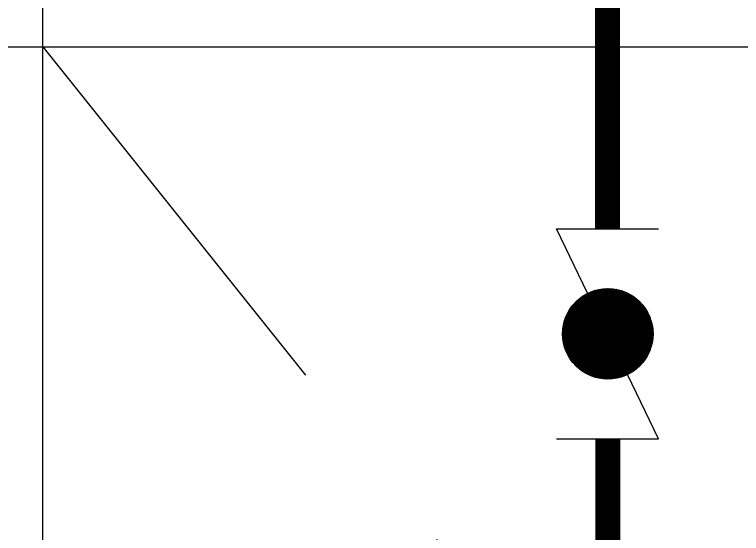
# Model space of a CAD drawing. Extents: x -22909.9 to -22897.8, y -4.7 to 4.1.
# Drawn here: x -22901.3513 to -22900.9185, y 0.8252 to 1.1338 of the extents above; entities that cross this region are included whole.
import ezdxf

# ---------------------------------------------------------------- set-up
doc = ezdxf.new("R2010")
doc.units = 0
doc.header["$LTSCALE"] = 0.5
doc.header["$MEASUREMENT"] = 0
doc.linetypes.add('DASHDOT', pattern=[1, 0.5, -0.25, 0, -0.25])
doc.layers.get('0').update_dxf_attribs({"linetype": 'CONTINUOUS'})
for name, color, linetype in [('COW', 2, 'CONTINUOUS'), ('DIB-018', 6, 'CONTINUOUS'), ('DIB-065', 4, 'CONTINUOUS')]:
    doc.layers.add(name, color=color, linetype=linetype)

# ---------------------------------------------------------------- blocks, each defined once
blk = doc.blocks.new('*X6')
at = {"color": 0}
for p, q in [((2.6095, 8.5581), (2.6757, 8.6242)), ((2.6096, 8.5546), (2.6792, 8.6242)), ((2.6096, 8.5563), (2.6775, 8.6242)), ((2.6096, 8.5599), (2.6739, 8.6242)), ((2.6097, 8.5529), (2.6808, 8.6241)), ((2.6097, 8.5617), (2.672, 8.6241)), ((2.6098, 8.5636), (2.6701, 8.624)), ((2.6099, 8.5513), (2.6825, 8.6239)), ((2.61, 8.5656), (2.6682, 8.6238)), ((2.61, 8.5497), (2.684, 8.6237)), ((2.6102, 8.5482), (2.6856, 8.6235)), ((2.6103, 8.5676), (2.6661, 8.6235)), ((2.6105, 8.5466), (2.6871, 8.6233)), ((2.6106, 8.5698), (2.664, 8.6231)), ((2.6108, 8.5451), (2.6886, 8.623)), ((2.6111, 8.5437), (2.6901, 8.6227)), ((2.6111, 8.572), (2.6618, 8.6227)), ((2.6114, 8.5422), (2.6915, 8.6224)), ((2.6116, 8.5743), (2.6595, 8.6222)), ((2.6117, 8.5408), (2.6929, 8.622)), ((2.6121, 8.5394), (2.6943, 8.6217)), ((2.6123, 8.5767), (2.657, 8.6215)), ((2.6125, 8.5381), (2.6957, 8.6212)), ((2.613, 8.5367), (2.697, 8.6208)), ((2.6131, 8.5793), (2.6544, 8.6206)), ((2.6134, 8.5354), (2.6983, 8.6204)), ((2.6139, 8.5341), (2.6996, 8.6199)), ((2.6142, 8.5821), (2.6516, 8.6196)), ((2.6144, 8.5329), (2.7009, 8.6194)), ((2.6149, 8.5316), (2.7021, 8.6189)), ((2.6154, 8.5304), (2.7034, 8.6183)), ((2.6155, 8.5852), (2.6486, 8.6183)), ((2.616, 8.5292), (2.7046, 8.6178)), ((2.6166, 8.528), (2.7058, 8.6172)), ((2.6171, 8.5887), (2.6451, 8.6166)), ((2.6172, 8.5268), (2.7069, 8.6166)), ((2.6178, 8.5257), (2.7081, 8.616)), ((2.6184, 8.5246), (2.7092, 8.6153)), ((2.6191, 8.5234), (2.7103, 8.6147)), ((2.6195, 8.5928), (2.641, 8.6143)), ((2.6198, 8.5224), (2.7114, 8.614)), ((2.6205, 8.5213), (2.7125, 8.6133)), ((2.6212, 8.5202), (2.7136, 8.6126)), ((2.6219, 8.5192), (2.7146, 8.6119)), ((2.6227, 8.5182), (2.7156, 8.6111)), ((2.6234, 8.5171), (2.7166, 8.6104)), ((2.6235, 8.5986), (2.6352, 8.6102)), ((2.6242, 8.5162), (2.7176, 8.6096)), ((2.625, 8.5152), (2.7186, 8.6088)), ((2.6258, 8.5142), (2.7195, 8.608)), ((2.6266, 8.5133), (2.7205, 8.6071)), ((2.6275, 8.5124), (2.7214, 8.6063)), ((2.6283, 8.5115), (2.7223, 8.6054)), ((2.6292, 8.5106), (2.7232, 8.6045)), ((2.6301, 8.5097), (2.7241, 8.6037)), ((2.631, 8.5089), (2.7249, 8.6027)), ((2.632, 8.508), (2.7258, 8.6018)), ((2.6329, 8.5072), (2.7266, 8.6009)), ((2.6339, 8.5064), (2.7274, 8.5999)), ((2.6349, 8.5056), (2.7282, 8.5989)), ((2.6358, 8.5048), (2.7289, 8.5979)), ((2.6369, 8.5041), (2.7297, 8.5969)), ((2.6379, 8.5033), (2.7304, 8.5959)), ((2.6389, 8.5026), (2.7311, 8.5948)), ((2.64, 8.5019), (2.7318, 8.5938)), ((2.6411, 8.5012), (2.7325, 8.5927)), ((2.6422, 8.5006), (2.7332, 8.5916)), ((2.6433, 8.4999), (2.7338, 8.5905)), ((2.6445, 8.4993), (2.7345, 8.5893)), ((2.6456, 8.4987), (2.7351, 8.5882)), ((2.6468, 8.4981), (2.7357, 8.587)), ((2.648, 8.4975), (2.7362, 8.5858)), ((2.6492, 8.497), (2.7368, 8.5846)), ((2.6504, 8.4964), (2.7373, 8.5833)), ((2.6517, 8.4959), (2.7378, 8.5821)), ((2.653, 8.4955), (2.7383, 8.5808)), ((2.6543, 8.495), (2.7388, 8.5795)), ((2.6556, 8.4945), (2.7392, 8.5782)), ((2.657, 8.4941), (2.7396, 8.5768)), ((2.6583, 8.4937), (2.74, 8.5754)), ((2.6597, 8.4934), (2.7404, 8.574)), ((2.6612, 8.493), (2.7408, 8.5726)), ((2.6626, 8.4927), (2.7411, 8.5712)), ((2.6641, 8.4924), (2.7414, 8.5697)), ((2.6656, 8.4922), (2.7416, 8.5682)), ((2.6671, 8.4919), (2.7418, 8.5666)), ((2.6687, 8.4917), (2.742, 8.5651)), ((2.6703, 8.4916), (2.7422, 8.5634)), ((2.672, 8.4915), (2.7423, 8.5618)), ((2.6737, 8.4914), (2.7424, 8.5601)), ((2.6754, 8.4913), (2.7424, 8.5584)), ((2.6772, 8.4914), (2.7424, 8.5566)), ((2.679, 8.4914), (2.7424, 8.5548)), ((2.6809, 8.4915), (2.7422, 8.5529)), ((2.6828, 8.4917), (2.7421, 8.551)), ((2.6848, 8.4919), (2.7418, 8.549)), ((2.6869, 8.4922), (2.7415, 8.5469)), ((2.6891, 8.4926), (2.7411, 8.5447)), ((2.6913, 8.4931), (2.7406, 8.5424)), ((2.6937, 8.4938), (2.74, 8.5401)), ((2.6962, 8.4945), (2.7393, 8.5375)), ((2.6989, 8.4954), (2.7383, 8.5348)), ((2.7018, 8.4966), (2.7372, 8.5319)), ((2.7051, 8.4981), (2.7357, 8.5287)), ((2.7088, 8.5), (2.7337, 8.5249)), ((2.7135, 8.503), (2.7308, 8.5202))]:
    blk.add_line(p, q, dxfattribs=at)

msp = doc.modelspace()

# ---------------------------------------------------------------- linework, layer by layer
at = {"layer": 'COW'}
for p, q in [((-22901.02864, 1.00638), (-22900.96783, 1.00638)), ((-22901.01011, 0.96799), (-22901.02864, 1.00638)), ((-22900.99824, 0.94449), (-22900.99855, 0.94384)), ((-22900.99824, 0.9434), (-22900.99841, 0.94375)), ((-22900.9981, 0.94421), (-22900.99824, 0.94449)), ((-22900.99789, 0.94413), (-22900.99824, 0.9434)), ((-22900.96783, 0.88151), (-22900.98628, 0.91973)), ((-22901.02864, 0.88151), (-22900.96783, 0.88151))]:
    msp.add_line(p, q, dxfattribs=at)
at = {"layer": 'COW', "const_width": 0.015}
msp.add_lwpolyline([(-22900.99824, 1.00638), (-22900.99824, 1.81581)], dxfattribs=at)
at = {"layer": 'COW', "linetype": 'Continuous', "const_width": 0.015}
msp.add_lwpolyline([(-22900.99808, 0.88151), (-22900.99808, 0.78111)], dxfattribs=at)
at = {"layer": 'COW'}
msp.add_circle((-22900.99808, 0.94391), 0.02691, dxfattribs=at)
at = {"layer": 'DIB-018'}
msp.add_line((-22907.879, 1.11452), (-22900.54231, 1.11452), dxfattribs=at)
at = {"layer": 'DIB-018', "linetype": 'DASHDOT'}
msp.add_line((-22901.33431, 1.11452), (-22900.61431, 0.21452), dxfattribs=at)
at = {"layer": 'DIB-065'}
msp.add_line((-22901.33431, -0.08102), (-22901.33431, 1.4107), dxfattribs=at)

# ---------------------------------------------------------------- block references
at = {"layer": 'COW', "xscale": 0.405, "yscale": 0.405, "zscale": 0.405, "rotation": 270}
msp.add_blockref('*X6', (-22904.46399, 2.02768), dxfattribs=at)

doc.saveas('drawing.dxf')
